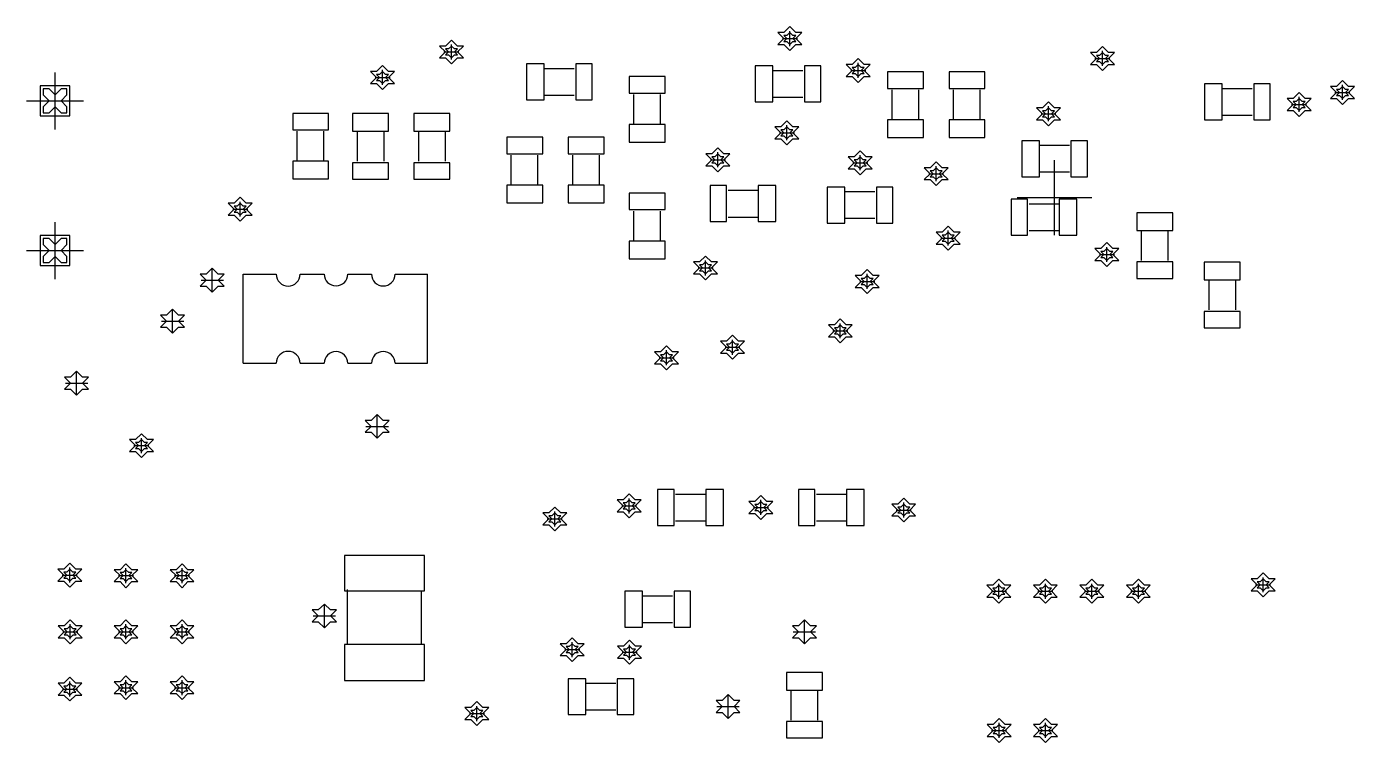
# Model space of a CAD drawing. Extents: x -1.38 to 3.87, y -2.67 to 0.8.
# Drawn here: x -0.156 to 0.731, y -0.596 to -0.118 of the extents above; entities that cross this region are included whole.
import ezdxf

# ---------------------------------------------------------------- set-up
doc = ezdxf.new("R2010")
doc.units = 0
doc.layers.get('0').update_dxf_attribs({"linetype": 'CONTINUOUS'})
for name, color, linetype in [('gd1', 1, 'CONTINUOUS'), ('gg1', 1, 'CONTINUOUS'), ('gm8', 1, 'CONTINUOUS')]:
    doc.layers.add(name, color=color, linetype=linetype)

# ---------------------------------------------------------------- blocks, each defined once
blk = doc.blocks.new('D22')
blk.add_lwpolyline([(-0.0059, -0.012), (0.0059, -0.012), (0.0059, 0.012), (-0.0059, 0.012)], close=True)
blk = doc.blocks.new('D23')
blk.add_lwpolyline([(-0.0055, -0.012), (0.0055, -0.012), (0.0055, 0.012), (-0.0055, 0.012)], close=True)
blk = doc.blocks.new('D24')
blk.add_lwpolyline([(-0.012, -0.0059), (0.012, -0.0059), (0.012, 0.0059), (-0.012, 0.0059)], close=True)
blk = doc.blocks.new('D25')
blk.add_lwpolyline([(-0.012, -0.0055), (0.012, -0.0055), (0.012, 0.0055), (-0.012, 0.0055)], close=True)
blk = doc.blocks.new('D28')
blk.add_lwpolyline([(-0.0268, -0.012), (0.0268, -0.012), (0.0268, 0.012), (-0.0268, 0.012)], close=True)
blk = doc.blocks.new('D29')
blk.add_lwpolyline([(-0.0268, -0.0118), (0.0268, -0.0118), (0.0268, 0.0118), (-0.0268, 0.0118)], close=True)
blk = doc.blocks.new('D46')
blk.add_lwpolyline([(-0.01, -0.01), (0.01, -0.01), (0.01, 0.01), (-0.01, 0.01)], close=True)
blk = doc.blocks.new('D54')
blk.add_lwpolyline([(-0.012, -0.0059), (0.012, -0.0059), (0.012, 0.0059), (-0.012, 0.0059)], close=True)
blk = doc.blocks.new('D55')
blk.add_lwpolyline([(-0.0059, -0.012), (0.0059, -0.012), (0.0059, 0.012), (-0.0059, 0.012)], close=True)

msp = doc.modelspace()

# ---------------------------------------------------------------- linework, layer by layer
at = {"layer": 'gd1', "color": 1}
for points in [[(0.354, -0.134), (0.358, -0.13), (0.362, -0.13), (0.358, -0.126), (0.362, -0.122), (0.358, -0.122), (0.354, -0.118), (0.35, -0.122), (0.346, -0.122), (0.35, -0.126), (0.346, -0.13), (0.35, -0.13), (0.354, -0.134)], [(0.354, -0.13), (0.356, -0.128), (0.358, -0.128), (0.356, -0.126), (0.358, -0.124), (0.356, -0.124), (0.354, -0.122), (0.352, -0.124), (0.35, -0.124), (0.352, -0.126), (0.35, -0.128), (0.352, -0.128), (0.354, -0.13)], [(0.128, -0.143), (0.132, -0.139), (0.136, -0.139), (0.132, -0.135), (0.136, -0.131), (0.132, -0.131), (0.128, -0.127), (0.124, -0.131), (0.12, -0.131), (0.124, -0.135), (0.12, -0.139), (0.124, -0.139), (0.128, -0.143)], [(0.128, -0.139), (0.13, -0.137), (0.132, -0.137), (0.13, -0.135), (0.132, -0.133), (0.13, -0.133), (0.128, -0.131), (0.126, -0.133), (0.124, -0.133), (0.126, -0.135), (0.124, -0.137), (0.126, -0.137), (0.128, -0.139)], [(0.5627, -0.1473), (0.5667, -0.1433), (0.5707, -0.1433), (0.5667, -0.1393), (0.5707, -0.1353), (0.5667, -0.1353), (0.5627, -0.1313), (0.5587, -0.1353), (0.5547, -0.1353), (0.5587, -0.1393), (0.5547, -0.1433), (0.5587, -0.1433), (0.5627, -0.1473)], [(0.3997, -0.1553), (0.4037, -0.1513), (0.4077, -0.1513), (0.4037, -0.1473), (0.4077, -0.1433), (0.4037, -0.1433), (0.3997, -0.1393), (0.3957, -0.1433), (0.3917, -0.1433), (0.3957, -0.1473), (0.3917, -0.1513), (0.3957, -0.1513), (0.3997, -0.1553)], [(0.5627, -0.1433), (0.5647, -0.1413), (0.5667, -0.1413), (0.5647, -0.1393), (0.5667, -0.1373), (0.5647, -0.1373), (0.5627, -0.1353), (0.5607, -0.1373), (0.5587, -0.1373), (0.5607, -0.1393), (0.5587, -0.1413), (0.5607, -0.1413), (0.5627, -0.1433)], [(0.082, -0.16), (0.086, -0.156), (0.09, -0.156), (0.086, -0.152), (0.09, -0.148), (0.086, -0.148), (0.082, -0.144), (0.078, -0.148), (0.074, -0.148), (0.078, -0.152), (0.074, -0.156), (0.078, -0.156), (0.082, -0.16)], [(0.082, -0.156), (0.084, -0.154), (0.086, -0.154), (0.084, -0.152), (0.086, -0.15), (0.084, -0.15), (0.082, -0.148), (0.08, -0.15), (0.078, -0.15), (0.08, -0.152), (0.078, -0.154), (0.08, -0.154), (0.082, -0.156)], [(0.3997, -0.1513), (0.4017, -0.1493), (0.4037, -0.1493), (0.4017, -0.1473), (0.4037, -0.1453), (0.4017, -0.1453), (0.3997, -0.1433), (0.3977, -0.1453), (0.3957, -0.1453), (0.3977, -0.1473), (0.3957, -0.1493), (0.3977, -0.1493), (0.3997, -0.1513)], [(0.723, -0.17), (0.727, -0.166), (0.731, -0.166), (0.727, -0.162), (0.731, -0.158), (0.727, -0.158), (0.723, -0.154), (0.719, -0.158), (0.715, -0.158), (0.719, -0.162), (0.715, -0.166), (0.719, -0.166), (0.723, -0.17)], [(0.723, -0.166), (0.725, -0.164), (0.727, -0.164), (0.725, -0.162), (0.727, -0.16), (0.725, -0.16), (0.723, -0.158), (0.721, -0.16), (0.719, -0.16), (0.721, -0.162), (0.719, -0.164), (0.721, -0.164), (0.723, -0.166)], [(-0.1447, -0.1757), (-0.1407, -0.1757), (-0.1367, -0.1717), (-0.1327, -0.1757), (-0.1287, -0.1757), (-0.1287, -0.1717), (-0.1327, -0.1677), (-0.1287, -0.1637), (-0.1287, -0.1597), (-0.1327, -0.1597), (-0.1367, -0.1637), (-0.1407, -0.1597), (-0.1447, -0.1597), (-0.1447, -0.1637), (-0.1407, -0.1677), (-0.1447, -0.1717), (-0.1447, -0.1757)], [(0.5267, -0.1843), (0.5307, -0.1803), (0.5347, -0.1803), (0.5307, -0.1763), (0.5347, -0.1723), (0.5307, -0.1723), (0.5267, -0.1683), (0.5227, -0.1723), (0.5187, -0.1723), (0.5227, -0.1763), (0.5187, -0.1803), (0.5227, -0.1803), (0.5267, -0.1843)], [(0.694, -0.178), (0.698, -0.174), (0.702, -0.174), (0.698, -0.17), (0.702, -0.166), (0.698, -0.166), (0.694, -0.162), (0.69, -0.166), (0.686, -0.166), (0.69, -0.17), (0.686, -0.174), (0.69, -0.174), (0.694, -0.178)], [(0.694, -0.174), (0.696, -0.172), (0.698, -0.172), (0.696, -0.17), (0.698, -0.168), (0.696, -0.168), (0.694, -0.166), (0.692, -0.168), (0.69, -0.168), (0.692, -0.17), (0.69, -0.172), (0.692, -0.172), (0.694, -0.174)], [(0.5267, -0.1803), (0.5287, -0.1783), (0.5307, -0.1783), (0.5287, -0.1763), (0.5307, -0.1743), (0.5287, -0.1743), (0.5267, -0.1723), (0.5247, -0.1743), (0.5227, -0.1743), (0.5247, -0.1763), (0.5227, -0.1783), (0.5247, -0.1783), (0.5267, -0.1803)], [(0.352, -0.197), (0.356, -0.193), (0.36, -0.193), (0.356, -0.189), (0.36, -0.185), (0.356, -0.185), (0.352, -0.181), (0.348, -0.185), (0.344, -0.185), (0.348, -0.189), (0.344, -0.193), (0.348, -0.193), (0.352, -0.197)], [(0.352, -0.193), (0.354, -0.191), (0.356, -0.191), (0.354, -0.189), (0.356, -0.187), (0.354, -0.187), (0.352, -0.185), (0.35, -0.187), (0.348, -0.187), (0.35, -0.189), (0.348, -0.191), (0.35, -0.191), (0.352, -0.193)], [(0.306, -0.215), (0.31, -0.211), (0.314, -0.211), (0.31, -0.207), (0.314, -0.203), (0.31, -0.203), (0.306, -0.199), (0.302, -0.203), (0.298, -0.203), (0.302, -0.207), (0.298, -0.211), (0.302, -0.211), (0.306, -0.215)], [(0.306, -0.211), (0.308, -0.209), (0.31, -0.209), (0.308, -0.207), (0.31, -0.205), (0.308, -0.205), (0.306, -0.203), (0.304, -0.205), (0.302, -0.205), (0.304, -0.207), (0.302, -0.209), (0.304, -0.209), (0.306, -0.211)], [(0.401, -0.217), (0.405, -0.213), (0.409, -0.213), (0.405, -0.209), (0.409, -0.205), (0.405, -0.205), (0.401, -0.201), (0.397, -0.205), (0.393, -0.205), (0.397, -0.209), (0.393, -0.213), (0.397, -0.213), (0.401, -0.217)], [(0.401, -0.213), (0.403, -0.211), (0.405, -0.211), (0.403, -0.209), (0.405, -0.207), (0.403, -0.207), (0.401, -0.205), (0.399, -0.207), (0.397, -0.207), (0.399, -0.209), (0.397, -0.211), (0.399, -0.211), (0.401, -0.213)], [(0.4517, -0.2243), (0.4557, -0.2203), (0.4597, -0.2203), (0.4557, -0.2163), (0.4597, -0.2123), (0.4557, -0.2123), (0.4517, -0.2083), (0.4477, -0.2123), (0.4437, -0.2123), (0.4477, -0.2163), (0.4437, -0.2203), (0.4477, -0.2203), (0.4517, -0.2243)], [(0.4517, -0.2203), (0.4537, -0.2183), (0.4557, -0.2183), (0.4537, -0.2163), (0.4557, -0.2143), (0.4537, -0.2143), (0.4517, -0.2123), (0.4497, -0.2143), (0.4477, -0.2143), (0.4497, -0.2163), (0.4477, -0.2183), (0.4497, -0.2183), (0.4517, -0.2203)], [(-0.013, -0.248), (-0.009, -0.244), (-0.005, -0.244), (-0.009, -0.24), (-0.005, -0.236), (-0.009, -0.236), (-0.013, -0.232), (-0.017, -0.236), (-0.021, -0.236), (-0.017, -0.24), (-0.021, -0.244), (-0.017, -0.244), (-0.013, -0.248)], [(-0.013, -0.244), (-0.011, -0.242), (-0.009, -0.242), (-0.011, -0.24), (-0.009, -0.238), (-0.011, -0.238), (-0.013, -0.236), (-0.015, -0.238), (-0.017, -0.238), (-0.015, -0.24), (-0.017, -0.242), (-0.015, -0.242), (-0.013, -0.244)], [(0.4597, -0.2673), (0.4637, -0.2633), (0.4677, -0.2633), (0.4637, -0.2593), (0.4677, -0.2553), (0.4637, -0.2553), (0.4597, -0.2513), (0.4557, -0.2553), (0.4517, -0.2553), (0.4557, -0.2593), (0.4517, -0.2633), (0.4557, -0.2633), (0.4597, -0.2673)], [(0.4597, -0.2633), (0.4617, -0.2613), (0.4637, -0.2613), (0.4617, -0.2593), (0.4637, -0.2573), (0.4617, -0.2573), (0.4597, -0.2553), (0.4577, -0.2573), (0.4557, -0.2573), (0.4577, -0.2593), (0.4557, -0.2613), (0.4577, -0.2613), (0.4597, -0.2633)], [(-0.1447, -0.2757), (-0.1407, -0.2757), (-0.1367, -0.2717), (-0.1327, -0.2757), (-0.1287, -0.2757), (-0.1287, -0.2717), (-0.1327, -0.2677), (-0.1287, -0.2637), (-0.1287, -0.2597), (-0.1327, -0.2597), (-0.1367, -0.2637), (-0.1407, -0.2597), (-0.1447, -0.2597), (-0.1447, -0.2637), (-0.1407, -0.2677), (-0.1447, -0.2717), (-0.1447, -0.2757)], [(0.5657, -0.2783), (0.5697, -0.2743), (0.5737, -0.2743), (0.5697, -0.2703), (0.5737, -0.2663), (0.5697, -0.2663), (0.5657, -0.2623), (0.5617, -0.2663), (0.5577, -0.2663), (0.5617, -0.2703), (0.5577, -0.2743), (0.5617, -0.2743), (0.5657, -0.2783)], [(0.2977, -0.2873), (0.3017, -0.2833), (0.3057, -0.2833), (0.3017, -0.2793), (0.3057, -0.2753), (0.3017, -0.2753), (0.2977, -0.2713), (0.2937, -0.2753), (0.2897, -0.2753), (0.2937, -0.2793), (0.2897, -0.2833), (0.2937, -0.2833), (0.2977, -0.2873)], [(0.5657, -0.2743), (0.5677, -0.2723), (0.5697, -0.2723), (0.5677, -0.2703), (0.5697, -0.2683), (0.5677, -0.2683), (0.5657, -0.2663), (0.5637, -0.2683), (0.5617, -0.2683), (0.5637, -0.2703), (0.5617, -0.2723), (0.5637, -0.2723), (0.5657, -0.2743)], [(-0.0317, -0.2954), (-0.0277, -0.2914), (-0.0237, -0.2914), (-0.0277, -0.2874), (-0.0237, -0.2834), (-0.0277, -0.2834), (-0.0317, -0.2794), (-0.0357, -0.2834), (-0.0397, -0.2834), (-0.0357, -0.2874), (-0.0397, -0.2914), (-0.0357, -0.2914), (-0.0317, -0.2954)], [(0.2977, -0.2833), (0.2997, -0.2813), (0.3017, -0.2813), (0.2997, -0.2793), (0.3017, -0.2773), (0.2997, -0.2773), (0.2977, -0.2753), (0.2957, -0.2773), (0.2937, -0.2773), (0.2957, -0.2793), (0.2937, -0.2813), (0.2957, -0.2813), (0.2977, -0.2833)], [(0.4057, -0.2963), (0.4097, -0.2923), (0.4137, -0.2923), (0.4097, -0.2883), (0.4137, -0.2843), (0.4097, -0.2843), (0.4057, -0.2803), (0.4017, -0.2843), (0.3977, -0.2843), (0.4017, -0.2883), (0.3977, -0.2923), (0.4017, -0.2923), (0.4057, -0.2963)], [(0.4057, -0.2923), (0.4077, -0.2903), (0.4097, -0.2903), (0.4077, -0.2883), (0.4097, -0.2863), (0.4077, -0.2863), (0.4057, -0.2843), (0.4037, -0.2863), (0.4017, -0.2863), (0.4037, -0.2883), (0.4017, -0.2903), (0.4037, -0.2903), (0.4057, -0.2923)], [(-0.0582, -0.3229), (-0.0542, -0.3189), (-0.0502, -0.3189), (-0.0542, -0.3149), (-0.0502, -0.3109), (-0.0542, -0.3109), (-0.0582, -0.3069), (-0.0622, -0.3109), (-0.0662, -0.3109), (-0.0622, -0.3149), (-0.0662, -0.3189), (-0.0622, -0.3189), (-0.0582, -0.3229)], [(0.3877, -0.3293), (0.3917, -0.3253), (0.3957, -0.3253), (0.3917, -0.3213), (0.3957, -0.3173), (0.3917, -0.3173), (0.3877, -0.3133), (0.3837, -0.3173), (0.3797, -0.3173), (0.3837, -0.3213), (0.3797, -0.3253), (0.3837, -0.3253), (0.3877, -0.3293)], [(0.3877, -0.3253), (0.3897, -0.3233), (0.3917, -0.3233), (0.3897, -0.3213), (0.3917, -0.3193), (0.3897, -0.3193), (0.3877, -0.3173), (0.3857, -0.3193), (0.3837, -0.3193), (0.3857, -0.3213), (0.3837, -0.3233), (0.3857, -0.3233), (0.3877, -0.3253)], [(0.3157, -0.3403), (0.3197, -0.3363), (0.3237, -0.3363), (0.3197, -0.3323), (0.3237, -0.3283), (0.3197, -0.3283), (0.3157, -0.3243), (0.3117, -0.3283), (0.3077, -0.3283), (0.3117, -0.3323), (0.3077, -0.3363), (0.3117, -0.3363), (0.3157, -0.3403)], [(0.2717, -0.3473), (0.2757, -0.3433), (0.2797, -0.3433), (0.2757, -0.3393), (0.2797, -0.3353), (0.2757, -0.3353), (0.2717, -0.3313), (0.2677, -0.3353), (0.2637, -0.3353), (0.2677, -0.3393), (0.2637, -0.3433), (0.2677, -0.3433), (0.2717, -0.3473)], [(0.2717, -0.3433), (0.2737, -0.3413), (0.2757, -0.3413), (0.2737, -0.3393), (0.2757, -0.3373), (0.2737, -0.3373), (0.2717, -0.3353), (0.2697, -0.3373), (0.2677, -0.3373), (0.2697, -0.3393), (0.2677, -0.3413), (0.2697, -0.3413), (0.2717, -0.3433)], [(0.3157, -0.3363), (0.3177, -0.3343), (0.3197, -0.3343), (0.3177, -0.3323), (0.3197, -0.3303), (0.3177, -0.3303), (0.3157, -0.3283), (0.3137, -0.3303), (0.3117, -0.3303), (0.3137, -0.3323), (0.3117, -0.3343), (0.3137, -0.3343), (0.3157, -0.3363)], [(-0.1223, -0.3643), (-0.1183, -0.3603), (-0.1143, -0.3603), (-0.1183, -0.3563), (-0.1143, -0.3523), (-0.1183, -0.3523), (-0.1223, -0.3483), (-0.1263, -0.3523), (-0.1303, -0.3523), (-0.1263, -0.3563), (-0.1303, -0.3603), (-0.1263, -0.3603), (-0.1223, -0.3643)], [(0.0784, -0.3931), (0.0824, -0.3891), (0.0864, -0.3891), (0.0824, -0.3851), (0.0864, -0.3811), (0.0824, -0.3811), (0.0784, -0.3771), (0.0744, -0.3811), (0.0704, -0.3811), (0.0744, -0.3851), (0.0704, -0.3891), (0.0744, -0.3891), (0.0784, -0.3931)], [(-0.079, -0.406), (-0.075, -0.402), (-0.071, -0.402), (-0.075, -0.398), (-0.071, -0.394), (-0.075, -0.394), (-0.079, -0.39), (-0.083, -0.394), (-0.087, -0.394), (-0.083, -0.398), (-0.087, -0.402), (-0.083, -0.402), (-0.079, -0.406)], [(-0.079, -0.402), (-0.077, -0.4), (-0.075, -0.4), (-0.077, -0.398), (-0.075, -0.396), (-0.077, -0.396), (-0.079, -0.394), (-0.081, -0.396), (-0.083, -0.396), (-0.081, -0.398), (-0.083, -0.4), (-0.081, -0.4), (-0.079, -0.402)], [(0.2467, -0.4463), (0.2507, -0.4423), (0.2547, -0.4423), (0.2507, -0.4383), (0.2547, -0.4343), (0.2507, -0.4343), (0.2467, -0.4303), (0.2427, -0.4343), (0.2387, -0.4343), (0.2427, -0.4383), (0.2387, -0.4423), (0.2427, -0.4423), (0.2467, -0.4463)], [(0.2467, -0.4423), (0.2487, -0.4403), (0.2507, -0.4403), (0.2487, -0.4383), (0.2507, -0.4363), (0.2487, -0.4363), (0.2467, -0.4343), (0.2447, -0.4363), (0.2427, -0.4363), (0.2447, -0.4383), (0.2427, -0.4403), (0.2447, -0.4403), (0.2467, -0.4423)], [(0.3347, -0.4473), (0.3387, -0.4433), (0.3427, -0.4433), (0.3387, -0.4393), (0.3427, -0.4353), (0.3387, -0.4353), (0.3347, -0.4313), (0.3307, -0.4353), (0.3267, -0.4353), (0.3307, -0.4393), (0.3267, -0.4433), (0.3307, -0.4433), (0.3347, -0.4473)], [(0.43, -0.449), (0.434, -0.445), (0.438, -0.445), (0.434, -0.441), (0.438, -0.437), (0.434, -0.437), (0.43, -0.433), (0.426, -0.437), (0.422, -0.437), (0.426, -0.441), (0.422, -0.445), (0.426, -0.445), (0.43, -0.449)], [(0.197, -0.455), (0.201, -0.451), (0.205, -0.451), (0.201, -0.447), (0.205, -0.443), (0.201, -0.443), (0.197, -0.439), (0.193, -0.443), (0.189, -0.443), (0.193, -0.447), (0.189, -0.451), (0.193, -0.451), (0.197, -0.455)], [(0.197, -0.451), (0.199, -0.449), (0.201, -0.449), (0.199, -0.447), (0.201, -0.445), (0.199, -0.445), (0.197, -0.443), (0.195, -0.445), (0.193, -0.445), (0.195, -0.447), (0.193, -0.449), (0.195, -0.449), (0.197, -0.451)], [(0.3347, -0.4433), (0.3367, -0.4413), (0.3387, -0.4413), (0.3367, -0.4393), (0.3387, -0.4373), (0.3367, -0.4373), (0.3347, -0.4353), (0.3327, -0.4373), (0.3307, -0.4373), (0.3327, -0.4393), (0.3307, -0.4413), (0.3327, -0.4413), (0.3347, -0.4433)], [(0.43, -0.445), (0.432, -0.443), (0.434, -0.443), (0.432, -0.441), (0.434, -0.439), (0.432, -0.439), (0.43, -0.437), (0.428, -0.439), (0.426, -0.439), (0.428, -0.441), (0.426, -0.443), (0.428, -0.443), (0.43, -0.445)], [(-0.1269, -0.4925), (-0.1229, -0.4885), (-0.1189, -0.4885), (-0.1229, -0.4845), (-0.1189, -0.4805), (-0.1229, -0.4805), (-0.1269, -0.4765), (-0.1309, -0.4805), (-0.1349, -0.4805), (-0.1309, -0.4845), (-0.1349, -0.4885), (-0.1309, -0.4885), (-0.1269, -0.4925)], [(-0.0893, -0.4929), (-0.0853, -0.4888), (-0.0813, -0.4888), (-0.0853, -0.4848), (-0.0813, -0.4809), (-0.0853, -0.4809), (-0.0893, -0.4769), (-0.0933, -0.4809), (-0.0973, -0.4809), (-0.0933, -0.4848), (-0.0973, -0.4888), (-0.0933, -0.4888), (-0.0893, -0.4929)], [(-0.0518, -0.4929), (-0.0479, -0.4888), (-0.0439, -0.4888), (-0.0479, -0.4848), (-0.0439, -0.4809), (-0.0479, -0.4809), (-0.0518, -0.4769), (-0.0558, -0.4809), (-0.0598, -0.4809), (-0.0558, -0.4848), (-0.0598, -0.4888), (-0.0558, -0.4888), (-0.0518, -0.4929)], [(-0.1269, -0.4885), (-0.1249, -0.4865), (-0.1229, -0.4865), (-0.1249, -0.4845), (-0.1229, -0.4825), (-0.1249, -0.4825), (-0.1269, -0.4805), (-0.1289, -0.4825), (-0.1309, -0.4825), (-0.1289, -0.4845), (-0.1309, -0.4865), (-0.1289, -0.4865), (-0.1269, -0.4885)], [(-0.0893, -0.4888), (-0.0873, -0.4868), (-0.0853, -0.4868), (-0.0873, -0.4848), (-0.0853, -0.4828), (-0.0873, -0.4828), (-0.0893, -0.4809), (-0.0913, -0.4828), (-0.0933, -0.4828), (-0.0913, -0.4848), (-0.0933, -0.4868), (-0.0913, -0.4868), (-0.0893, -0.4888)], [(-0.0518, -0.4888), (-0.0498, -0.4868), (-0.0479, -0.4868), (-0.0498, -0.4848), (-0.0479, -0.4828), (-0.0498, -0.4828), (-0.0518, -0.4809), (-0.0538, -0.4828), (-0.0558, -0.4828), (-0.0538, -0.4848), (-0.0558, -0.4868), (-0.0538, -0.4868), (-0.0518, -0.4888)], [(0.4936, -0.5033), (0.4976, -0.4993), (0.5016, -0.4993), (0.4976, -0.4953), (0.5016, -0.4913), (0.4976, -0.4913), (0.4936, -0.4873), (0.4896, -0.4913), (0.4856, -0.4913), (0.4896, -0.4953), (0.4856, -0.4993), (0.4896, -0.4993), (0.4936, -0.5033)], [(0.5246, -0.5033), (0.5286, -0.4993), (0.5326, -0.4993), (0.5286, -0.4953), (0.5326, -0.4913), (0.5286, -0.4913), (0.5246, -0.4873), (0.5206, -0.4913), (0.5166, -0.4913), (0.5206, -0.4953), (0.5166, -0.4993), (0.5206, -0.4993), (0.5246, -0.5033)], [(0.5557, -0.5033), (0.5597, -0.4993), (0.5637, -0.4993), (0.5597, -0.4953), (0.5637, -0.4913), (0.5597, -0.4913), (0.5557, -0.4873), (0.5517, -0.4913), (0.5477, -0.4913), (0.5517, -0.4953), (0.5477, -0.4993), (0.5517, -0.4993), (0.5557, -0.5033)], [(0.5867, -0.5033), (0.5907, -0.4993), (0.5947, -0.4993), (0.5907, -0.4953), (0.5947, -0.4913), (0.5907, -0.4913), (0.5867, -0.4873), (0.5827, -0.4913), (0.5787, -0.4913), (0.5827, -0.4953), (0.5787, -0.4993), (0.5827, -0.4993), (0.5867, -0.5033)], [(0.67, -0.499), (0.674, -0.495), (0.678, -0.495), (0.674, -0.491), (0.678, -0.487), (0.674, -0.487), (0.67, -0.483), (0.666, -0.487), (0.662, -0.487), (0.666, -0.491), (0.662, -0.495), (0.666, -0.495), (0.67, -0.499)], [(0.67, -0.495), (0.672, -0.493), (0.674, -0.493), (0.672, -0.491), (0.674, -0.489), (0.672, -0.489), (0.67, -0.487), (0.668, -0.489), (0.666, -0.489), (0.668, -0.491), (0.666, -0.493), (0.668, -0.493), (0.67, -0.495)], [(0.4936, -0.4993), (0.4956, -0.4973), (0.4976, -0.4973), (0.4956, -0.4953), (0.4976, -0.4933), (0.4956, -0.4933), (0.4936, -0.4913), (0.4916, -0.4933), (0.4896, -0.4933), (0.4916, -0.4953), (0.4896, -0.4973), (0.4916, -0.4973), (0.4936, -0.4993)], [(0.5246, -0.4993), (0.5266, -0.4973), (0.5286, -0.4973), (0.5266, -0.4953), (0.5286, -0.4933), (0.5266, -0.4933), (0.5246, -0.4913), (0.5226, -0.4933), (0.5206, -0.4933), (0.5226, -0.4953), (0.5206, -0.4973), (0.5226, -0.4973), (0.5246, -0.4993)], [(0.5557, -0.4993), (0.5577, -0.4973), (0.5597, -0.4973), (0.5577, -0.4953), (0.5597, -0.4933), (0.5577, -0.4933), (0.5557, -0.4913), (0.5537, -0.4933), (0.5517, -0.4933), (0.5537, -0.4953), (0.5517, -0.4973), (0.5537, -0.4973), (0.5557, -0.4993)], [(0.5867, -0.4993), (0.5887, -0.4973), (0.5907, -0.4973), (0.5887, -0.4953), (0.5907, -0.4933), (0.5887, -0.4933), (0.5867, -0.4913), (0.5847, -0.4933), (0.5827, -0.4933), (0.5847, -0.4953), (0.5827, -0.4973), (0.5847, -0.4973), (0.5867, -0.4993)], [(0.0432, -0.5198), (0.0472, -0.5158), (0.0512, -0.5158), (0.0472, -0.5118), (0.0512, -0.5078), (0.0472, -0.5078), (0.0432, -0.5038), (0.0391, -0.5078), (0.0351, -0.5078), (0.0391, -0.5118), (0.0351, -0.5158), (0.0391, -0.5158), (0.0432, -0.5198)], [(-0.1265, -0.5303), (-0.1225, -0.5263), (-0.1185, -0.5263), (-0.1225, -0.5223), (-0.1185, -0.5183), (-0.1225, -0.5183), (-0.1265, -0.5143), (-0.1305, -0.5183), (-0.1345, -0.5183), (-0.1305, -0.5223), (-0.1345, -0.5263), (-0.1305, -0.5263), (-0.1265, -0.5303)], [(-0.1265, -0.5263), (-0.1245, -0.5243), (-0.1225, -0.5243), (-0.1245, -0.5223), (-0.1225, -0.5203), (-0.1245, -0.5203), (-0.1265, -0.5183), (-0.1285, -0.5203), (-0.1305, -0.5203), (-0.1285, -0.5223), (-0.1305, -0.5243), (-0.1285, -0.5243), (-0.1265, -0.5263)], [(-0.0893, -0.5303), (-0.0853, -0.5263), (-0.0813, -0.5263), (-0.0853, -0.5223), (-0.0813, -0.5183), (-0.0853, -0.5183), (-0.0893, -0.5143), (-0.0933, -0.5183), (-0.0973, -0.5183), (-0.0933, -0.5223), (-0.0973, -0.5263), (-0.0933, -0.5263), (-0.0893, -0.5303)], [(-0.0893, -0.5263), (-0.0873, -0.5243), (-0.0853, -0.5243), (-0.0873, -0.5223), (-0.0853, -0.5203), (-0.0873, -0.5203), (-0.0893, -0.5183), (-0.0913, -0.5203), (-0.0933, -0.5203), (-0.0913, -0.5223), (-0.0933, -0.5243), (-0.0913, -0.5243), (-0.0893, -0.5263)], [(-0.0518, -0.5303), (-0.0479, -0.5263), (-0.0439, -0.5263), (-0.0479, -0.5223), (-0.0439, -0.5183), (-0.0479, -0.5183), (-0.0518, -0.5143), (-0.0558, -0.5183), (-0.0598, -0.5183), (-0.0558, -0.5223), (-0.0598, -0.5263), (-0.0558, -0.5263), (-0.0518, -0.5303)], [(-0.0518, -0.5263), (-0.0498, -0.5243), (-0.0479, -0.5243), (-0.0498, -0.5223), (-0.0479, -0.5203), (-0.0498, -0.5203), (-0.0518, -0.5183), (-0.0538, -0.5203), (-0.0558, -0.5203), (-0.0538, -0.5223), (-0.0558, -0.5243), (-0.0538, -0.5243), (-0.0518, -0.5263)], [(0.3637, -0.5303), (0.3677, -0.5263), (0.3717, -0.5263), (0.3677, -0.5223), (0.3717, -0.5183), (0.3677, -0.5183), (0.3637, -0.5143), (0.3597, -0.5183), (0.3557, -0.5183), (0.3597, -0.5223), (0.3557, -0.5263), (0.3597, -0.5263), (0.3637, -0.5303)], [(0.2087, -0.5423), (0.2127, -0.5383), (0.2167, -0.5383), (0.2127, -0.5343), (0.2167, -0.5303), (0.2127, -0.5303), (0.2087, -0.5263), (0.2047, -0.5303), (0.2007, -0.5303), (0.2047, -0.5343), (0.2007, -0.5383), (0.2047, -0.5383), (0.2087, -0.5423)], [(0.2087, -0.5383), (0.2107, -0.5363), (0.2127, -0.5363), (0.2107, -0.5343), (0.2127, -0.5323), (0.2107, -0.5323), (0.2087, -0.5303), (0.2067, -0.5323), (0.2047, -0.5323), (0.2067, -0.5343), (0.2047, -0.5363), (0.2067, -0.5363), (0.2087, -0.5383)], [(0.247, -0.544), (0.251, -0.54), (0.255, -0.54), (0.251, -0.536), (0.255, -0.532), (0.251, -0.532), (0.247, -0.528), (0.243, -0.532), (0.239, -0.532), (0.243, -0.536), (0.239, -0.54), (0.243, -0.54), (0.247, -0.544)], [(0.247, -0.54), (0.249, -0.538), (0.251, -0.538), (0.249, -0.536), (0.251, -0.534), (0.249, -0.534), (0.247, -0.532), (0.245, -0.534), (0.243, -0.534), (0.245, -0.536), (0.243, -0.538), (0.245, -0.538), (0.247, -0.54)], [(-0.1267, -0.5686), (-0.1227, -0.5646), (-0.1187, -0.5646), (-0.1227, -0.5606), (-0.1187, -0.5566), (-0.1227, -0.5566), (-0.1267, -0.5526), (-0.1307, -0.5566), (-0.1347, -0.5566), (-0.1307, -0.5606), (-0.1347, -0.5646), (-0.1307, -0.5646), (-0.1267, -0.5686)], [(-0.1267, -0.5646), (-0.1247, -0.5626), (-0.1227, -0.5626), (-0.1247, -0.5606), (-0.1227, -0.5586), (-0.1247, -0.5586), (-0.1267, -0.5566), (-0.1287, -0.5586), (-0.1307, -0.5586), (-0.1287, -0.5606), (-0.1307, -0.5626), (-0.1287, -0.5626), (-0.1267, -0.5646)], [(-0.0893, -0.5677), (-0.0853, -0.5637), (-0.0813, -0.5637), (-0.0853, -0.5597), (-0.0813, -0.5557), (-0.0853, -0.5557), (-0.0893, -0.5517), (-0.0933, -0.5557), (-0.0973, -0.5557), (-0.0933, -0.5597), (-0.0973, -0.5637), (-0.0933, -0.5637), (-0.0893, -0.5677)], [(-0.0893, -0.5637), (-0.0873, -0.5617), (-0.0853, -0.5617), (-0.0873, -0.5597), (-0.0853, -0.5577), (-0.0873, -0.5577), (-0.0893, -0.5557), (-0.0913, -0.5577), (-0.0933, -0.5577), (-0.0913, -0.5597), (-0.0933, -0.5617), (-0.0913, -0.5617), (-0.0893, -0.5637)], [(-0.0518, -0.5677), (-0.0479, -0.5637), (-0.0439, -0.5637), (-0.0479, -0.5597), (-0.0439, -0.5557), (-0.0479, -0.5557), (-0.0518, -0.5517), (-0.0558, -0.5557), (-0.0598, -0.5557), (-0.0558, -0.5597), (-0.0598, -0.5637), (-0.0558, -0.5637), (-0.0518, -0.5677)], [(-0.0518, -0.5637), (-0.0498, -0.5617), (-0.0479, -0.5617), (-0.0498, -0.5597), (-0.0479, -0.5577), (-0.0498, -0.5577), (-0.0518, -0.5557), (-0.0538, -0.5577), (-0.0558, -0.5577), (-0.0538, -0.5597), (-0.0558, -0.5617), (-0.0538, -0.5617), (-0.0518, -0.5637)], [(0.3127, -0.5803), (0.3167, -0.5763), (0.3207, -0.5763), (0.3167, -0.5723), (0.3207, -0.5683), (0.3167, -0.5683), (0.3127, -0.5643), (0.3087, -0.5683), (0.3047, -0.5683), (0.3087, -0.5723), (0.3047, -0.5763), (0.3087, -0.5763), (0.3127, -0.5803)], [(0.145, -0.585), (0.149, -0.581), (0.153, -0.581), (0.149, -0.577), (0.153, -0.573), (0.149, -0.573), (0.145, -0.569), (0.141, -0.573), (0.137, -0.573), (0.141, -0.577), (0.137, -0.581), (0.141, -0.581), (0.145, -0.585)], [(0.145, -0.581), (0.147, -0.579), (0.149, -0.579), (0.147, -0.577), (0.149, -0.575), (0.147, -0.575), (0.145, -0.573), (0.143, -0.575), (0.141, -0.575), (0.143, -0.577), (0.141, -0.579), (0.143, -0.579), (0.145, -0.581)], [(0.4937, -0.5963), (0.4977, -0.5923), (0.5017, -0.5923), (0.4977, -0.5883), (0.5017, -0.5843), (0.4977, -0.5843), (0.4937, -0.5803), (0.4897, -0.5843), (0.4857, -0.5843), (0.4897, -0.5883), (0.4857, -0.5923), (0.4897, -0.5923), (0.4937, -0.5963)], [(0.4937, -0.5923), (0.4957, -0.5903), (0.4977, -0.5903), (0.4957, -0.5883), (0.4977, -0.5863), (0.4957, -0.5863), (0.4937, -0.5843), (0.4917, -0.5863), (0.4897, -0.5863), (0.4917, -0.5883), (0.4897, -0.5903), (0.4917, -0.5903), (0.4937, -0.5923)], [(0.5247, -0.5963), (0.5287, -0.5923), (0.5327, -0.5923), (0.5287, -0.5883), (0.5327, -0.5843), (0.5287, -0.5843), (0.5247, -0.5803), (0.5207, -0.5843), (0.5167, -0.5843), (0.5207, -0.5883), (0.5167, -0.5923), (0.5207, -0.5923), (0.5247, -0.5963)], [(0.5247, -0.5923), (0.5267, -0.5903), (0.5287, -0.5903), (0.5267, -0.5883), (0.5287, -0.5863), (0.5267, -0.5863), (0.5247, -0.5843), (0.5227, -0.5863), (0.5207, -0.5863), (0.5227, -0.5883), (0.5207, -0.5903), (0.5227, -0.5903), (0.5247, -0.5923)]]:
    msp.add_lwpolyline(points, dxfattribs=at)
at = {"layer": 'gg1', "color": 1}
for points in [[(0.354, -0.131), (0.354, -0.121)], [(0.128, -0.14), (0.128, -0.13)], [(0.349, -0.126), (0.359, -0.126)], [(0.123, -0.135), (0.133, -0.135)], [(0.5577, -0.1393), (0.5677, -0.1393)], [(0.5627, -0.1443), (0.5627, -0.1343)], [(-0.1367, -0.1867), (-0.1367, -0.1487)], [(0.082, -0.157), (0.082, -0.147)], [(0.3947, -0.1473), (0.4047, -0.1473)], [(0.3997, -0.1523), (0.3997, -0.1423)], [(0.077, -0.152), (0.087, -0.152)], [(0.723, -0.167), (0.723, -0.157)], [(-0.1557, -0.1677), (-0.1177, -0.1677)], [(0.694, -0.175), (0.694, -0.165)], [(0.718, -0.162), (0.728, -0.162)], [(0.5217, -0.1763), (0.5317, -0.1763)], [(0.5267, -0.1813), (0.5267, -0.1713)], [(0.689, -0.17), (0.699, -0.17)], [(0.352, -0.194), (0.352, -0.184)], [(0.347, -0.189), (0.357, -0.189)], [(0.306, -0.212), (0.306, -0.202)], [(0.301, -0.207), (0.311, -0.207)], [(0.396, -0.209), (0.406, -0.209)], [(0.401, -0.214), (0.401, -0.204)], [(0.4517, -0.2213), (0.4517, -0.2113)], [(0.4467, -0.2163), (0.4567, -0.2163)], [(-0.013, -0.245), (-0.013, -0.235)], [(-0.018, -0.24), (-0.008, -0.24)], [(-0.1367, -0.2867), (-0.1367, -0.2487)], [(0.4597, -0.2643), (0.4597, -0.2543)], [(0.4547, -0.2593), (0.4647, -0.2593)], [(0.5657, -0.2753), (0.5657, -0.2653)], [(-0.1557, -0.2677), (-0.1177, -0.2677)], [(0.2977, -0.2843), (0.2977, -0.2743)], [(0.5607, -0.2703), (0.5707, -0.2703)], [(-0.0317, -0.2949), (-0.0317, -0.2799)], [(0.2927, -0.2793), (0.3027, -0.2793)], [(0.4057, -0.2933), (0.4057, -0.2833)], [(-0.0392, -0.2874), (-0.0242, -0.2874)], [(0.4007, -0.2883), (0.4107, -0.2883)], [(-0.0582, -0.3224), (-0.0582, -0.3074)], [(-0.0657, -0.3149), (-0.0507, -0.3149)], [(0.3877, -0.3263), (0.3877, -0.3163)], [(0.3157, -0.3373), (0.3157, -0.3273)], [(0.3827, -0.3213), (0.3927, -0.3213)], [(0.2717, -0.3443), (0.2717, -0.3343)], [(0.3107, -0.3323), (0.3207, -0.3323)], [(0.2667, -0.3393), (0.2767, -0.3393)], [(-0.1223, -0.3638), (-0.1223, -0.3488)], [(-0.1298, -0.3563), (-0.1148, -0.3563)], [(0.0784, -0.3926), (0.0784, -0.3776)], [(0.0709, -0.3851), (0.0859, -0.3851)], [(-0.084, -0.398), (-0.074, -0.398)], [(-0.079, -0.403), (-0.079, -0.393)], [(0.2467, -0.4433), (0.2467, -0.4333)], [(0.3347, -0.4443), (0.3347, -0.4343)], [(0.197, -0.452), (0.197, -0.442)], [(0.2417, -0.4383), (0.2517, -0.4383)], [(0.3297, -0.4393), (0.3397, -0.4393)], [(0.425, -0.441), (0.435, -0.441)], [(0.43, -0.446), (0.43, -0.436)], [(0.192, -0.447), (0.202, -0.447)], [(-0.1319, -0.4845), (-0.1219, -0.4845)], [(-0.1269, -0.4895), (-0.1269, -0.4795)], [(-0.0943, -0.4848), (-0.0843, -0.4848)], [(-0.0893, -0.4899), (-0.0893, -0.4798)], [(-0.0569, -0.4848), (-0.0468, -0.4848)], [(-0.0518, -0.4899), (-0.0518, -0.4798)], [(0.67, -0.496), (0.67, -0.486)], [(0.4886, -0.4953), (0.4986, -0.4953)], [(0.4936, -0.5003), (0.4936, -0.4903)], [(0.5196, -0.4953), (0.5296, -0.4953)], [(0.5246, -0.5003), (0.5246, -0.4903)], [(0.5507, -0.4953), (0.5607, -0.4953)], [(0.5557, -0.5003), (0.5557, -0.4903)], [(0.5817, -0.4953), (0.5917, -0.4953)], [(0.5867, -0.5003), (0.5867, -0.4903)], [(0.665, -0.491), (0.675, -0.491)], [(0.0432, -0.5193), (0.0432, -0.5043)], [(0.0356, -0.5118), (0.0507, -0.5118)], [(-0.1315, -0.5223), (-0.1215, -0.5223)], [(-0.1265, -0.5273), (-0.1265, -0.5173)], [(-0.0943, -0.5223), (-0.0843, -0.5223)], [(-0.0893, -0.5273), (-0.0893, -0.5173)], [(-0.0569, -0.5223), (-0.0468, -0.5223)], [(-0.0518, -0.5273), (-0.0518, -0.5173)], [(0.3562, -0.5223), (0.3712, -0.5223)], [(0.3637, -0.5298), (0.3637, -0.5148)], [(0.2087, -0.5393), (0.2087, -0.5293)], [(0.247, -0.541), (0.247, -0.531)], [(0.2037, -0.5343), (0.2137, -0.5343)], [(0.242, -0.536), (0.252, -0.536)], [(-0.1267, -0.5656), (-0.1267, -0.5556)], [(-0.0893, -0.5647), (-0.0893, -0.5547)], [(-0.0518, -0.5647), (-0.0518, -0.5547)], [(-0.1317, -0.5606), (-0.1217, -0.5606)], [(-0.0943, -0.5597), (-0.0843, -0.5597)], [(-0.0569, -0.5597), (-0.0468, -0.5597)], [(0.3127, -0.5798), (0.3127, -0.5648)], [(0.145, -0.582), (0.145, -0.572)], [(0.3052, -0.5723), (0.3202, -0.5723)], [(0.14, -0.577), (0.15, -0.577)], [(0.4937, -0.5933), (0.4937, -0.5833)], [(0.5247, -0.5933), (0.5247, -0.5833)], [(0.4887, -0.5883), (0.4987, -0.5883)], [(0.5197, -0.5883), (0.5297, -0.5883)]]:
    msp.add_lwpolyline(points, dxfattribs=at)
at = {"layer": 'gm8', "color": 1}
for points in [[(0.1904, -0.146), (0.21, -0.146)], [(0.3431, -0.1473), (0.3627, -0.1473)], [(0.6431, -0.1593), (0.6627, -0.1593)], [(0.1904, -0.1638), (0.21, -0.1638)], [(0.2497, -0.183), (0.2497, -0.1634)], [(0.2676, -0.183), (0.2676, -0.1634)], [(0.3431, -0.1651), (0.3627, -0.1651)], [(0.4223, -0.1799), (0.4223, -0.1603)], [(0.4401, -0.1799), (0.4401, -0.1603)], [(0.4633, -0.1799), (0.4633, -0.1603)], [(0.4811, -0.1799), (0.4811, -0.1603)], [(0.6431, -0.1771), (0.6627, -0.1771)], [(0.025, -0.2076), (0.025, -0.188)], [(0.0428, -0.2076), (0.0428, -0.188)], [(0.0652, -0.208), (0.0652, -0.1884)], [(0.083, -0.208), (0.083, -0.1884)], [(0.1062, -0.208), (0.1062, -0.1884)], [(0.124, -0.208), (0.124, -0.1884)], [(0.5211, -0.1973), (0.5407, -0.1973)], [(0.168, -0.2236), (0.168, -0.204)], [(0.1858, -0.2236), (0.1858, -0.204)], [(0.209, -0.2236), (0.209, -0.204)], [(0.2268, -0.2236), (0.2268, -0.204)], [(0.5307, -0.2573), (0.5307, -0.2073)], [(0.5211, -0.2151), (0.5407, -0.2151)], [(0.3127, -0.2274), (0.3324, -0.2274)], [(0.3911, -0.2283), (0.4107, -0.2283)], [(0.5057, -0.2323), (0.5557, -0.2323)], [(0.5137, -0.2364), (0.5334, -0.2364)], [(0.2497, -0.2609), (0.2497, -0.2413)], [(0.2676, -0.2609), (0.2676, -0.2413)], [(0.3127, -0.2453), (0.3324, -0.2453)], [(0.3911, -0.2461), (0.4107, -0.2461)], [(0.5137, -0.2543), (0.5334, -0.2543)], [(0.5889, -0.2743), (0.5889, -0.2546)], [(0.6067, -0.2743), (0.6067, -0.2546)], [(-0.011, -0.2834), (0.011, -0.2834)], [(-0.011, -0.343), (-0.011, -0.2834)], [(0.027, -0.2834), (0.043, -0.2834)], [(0.0589, -0.2834), (0.0746, -0.2834)], [(0.0904, -0.2834), (0.112, -0.2834)], [(0.112, -0.343), (0.112, -0.2834)], [(0.6339, -0.3073), (0.6339, -0.2876)], [(0.6517, -0.3073), (0.6517, -0.2876)], [(-0.011, -0.343), (0.011, -0.343)], [(0.027, -0.343), (0.043, -0.343)], [(0.0589, -0.343), (0.0746, -0.343)], [(0.0904, -0.343), (0.112, -0.343)], [(0.2777, -0.4304), (0.2974, -0.4304)], [(0.3717, -0.4304), (0.3914, -0.4304)], [(0.2777, -0.4483), (0.2974, -0.4483)], [(0.3717, -0.4483), (0.3914, -0.4483)], [(0.0585, -0.5308), (0.0585, -0.4941)], [(0.1081, -0.5308), (0.1081, -0.495)], [(0.2561, -0.4983), (0.2757, -0.4983)], [(0.2561, -0.5161), (0.2757, -0.5161)], [(0.2181, -0.5567), (0.2377, -0.5567)], [(0.3549, -0.5813), (0.3549, -0.5616)], [(0.3727, -0.5813), (0.3727, -0.5616)], [(0.2181, -0.5746), (0.2377, -0.5746)]]:
    msp.add_lwpolyline(points, dxfattribs=at)
for points in [[(0.011, -0.2834), (0.011, -0.2834), (0.011, -0.2834, 1), (0.027, -0.2834), (0.027, -0.2834)], [(0.043, -0.2834), (0.043, -0.2834), (0.043, -0.2834, 0.987421), (0.0589, -0.2834), (0.0589, -0.2834)], [(0.0746, -0.2834), (0.0746, -0.2834), (0.0746, -0.2834, 1), (0.0904, -0.2834), (0.0904, -0.2834)], [(0.027, -0.343), (0.027, -0.343), (0.027, -0.343, 1), (0.011, -0.343), (0.011, -0.343)], [(0.0589, -0.343), (0.0589, -0.343), (0.0589, -0.343, 0.987421), (0.043, -0.343), (0.043, -0.343)], [(0.0904, -0.343), (0.0904, -0.343), (0.0904, -0.343, 1), (0.0746, -0.343), (0.0746, -0.343)]]:
    msp.add_lwpolyline(points, format="xyb", dxfattribs=at)

# ---------------------------------------------------------------- block references
at = {"layer": 'gm8'}
for name, p in [('D55', (0.1841, -0.155)), ('D23', (0.2165, -0.155)), ('D22', (0.3368, -0.1563)), ('D23', (0.3692, -0.1563)), ('D25', (0.4313, -0.1538)), ('D25', (0.4723, -0.1538)), ('D46', (-0.1367, -0.1677)), ('D25', (0.2587, -0.1569)), ('D22', (0.6368, -0.1683)), ('D23', (0.6693, -0.1683)), ('D25', (0.034, -0.1815)), ('D54', (0.074, -0.1821)), ('D54', (0.115, -0.1821)), ('D24', (0.2587, -0.1893)), ('D24', (0.4313, -0.1862)), ('D24', (0.4723, -0.1862)), ('D25', (0.177, -0.1975)), ('D25', (0.218, -0.1975)), ('D22', (0.5148, -0.2063)), ('D23', (0.5472, -0.2063)), ('D24', (0.034, -0.2139)), ('D25', (0.074, -0.2145)), ('D25', (0.115, -0.2145)), ('D24', (0.177, -0.2299)), ('D24', (0.218, -0.2299)), ('D25', (0.2587, -0.2348)), ('D23', (0.3062, -0.2363)), ('D22', (0.3387, -0.2363)), ('D22', (0.3848, -0.2373)), ('D23', (0.4173, -0.2373)), ('D23', (0.5072, -0.2453)), ('D22', (0.5397, -0.2453)), ('D24', (0.5977, -0.2483)), ('D46', (-0.1367, -0.2677)), ('D24', (0.2587, -0.2672)), ('D25', (0.5977, -0.2808)), ('D24', (0.6427, -0.2813)), ('D25', (0.6427, -0.3138)), ('D23', (0.2712, -0.4393)), ('D22', (0.3037, -0.4393)), ('D23', (0.3652, -0.4393)), ('D22', (0.3977, -0.4393)), ('D29', (0.0833, -0.4832)), ('D22', (0.2498, -0.5073)), ('D23', (0.2822, -0.5073)), ('D28', (0.0833, -0.5428)), ('D54', (0.3637, -0.5554)), ('D55', (0.2119, -0.5657)), ('D23', (0.2442, -0.5657)), ('D25', (0.3637, -0.5878))]:
    msp.add_blockref(name, p, dxfattribs=at)

doc.saveas('drawing.dxf')
